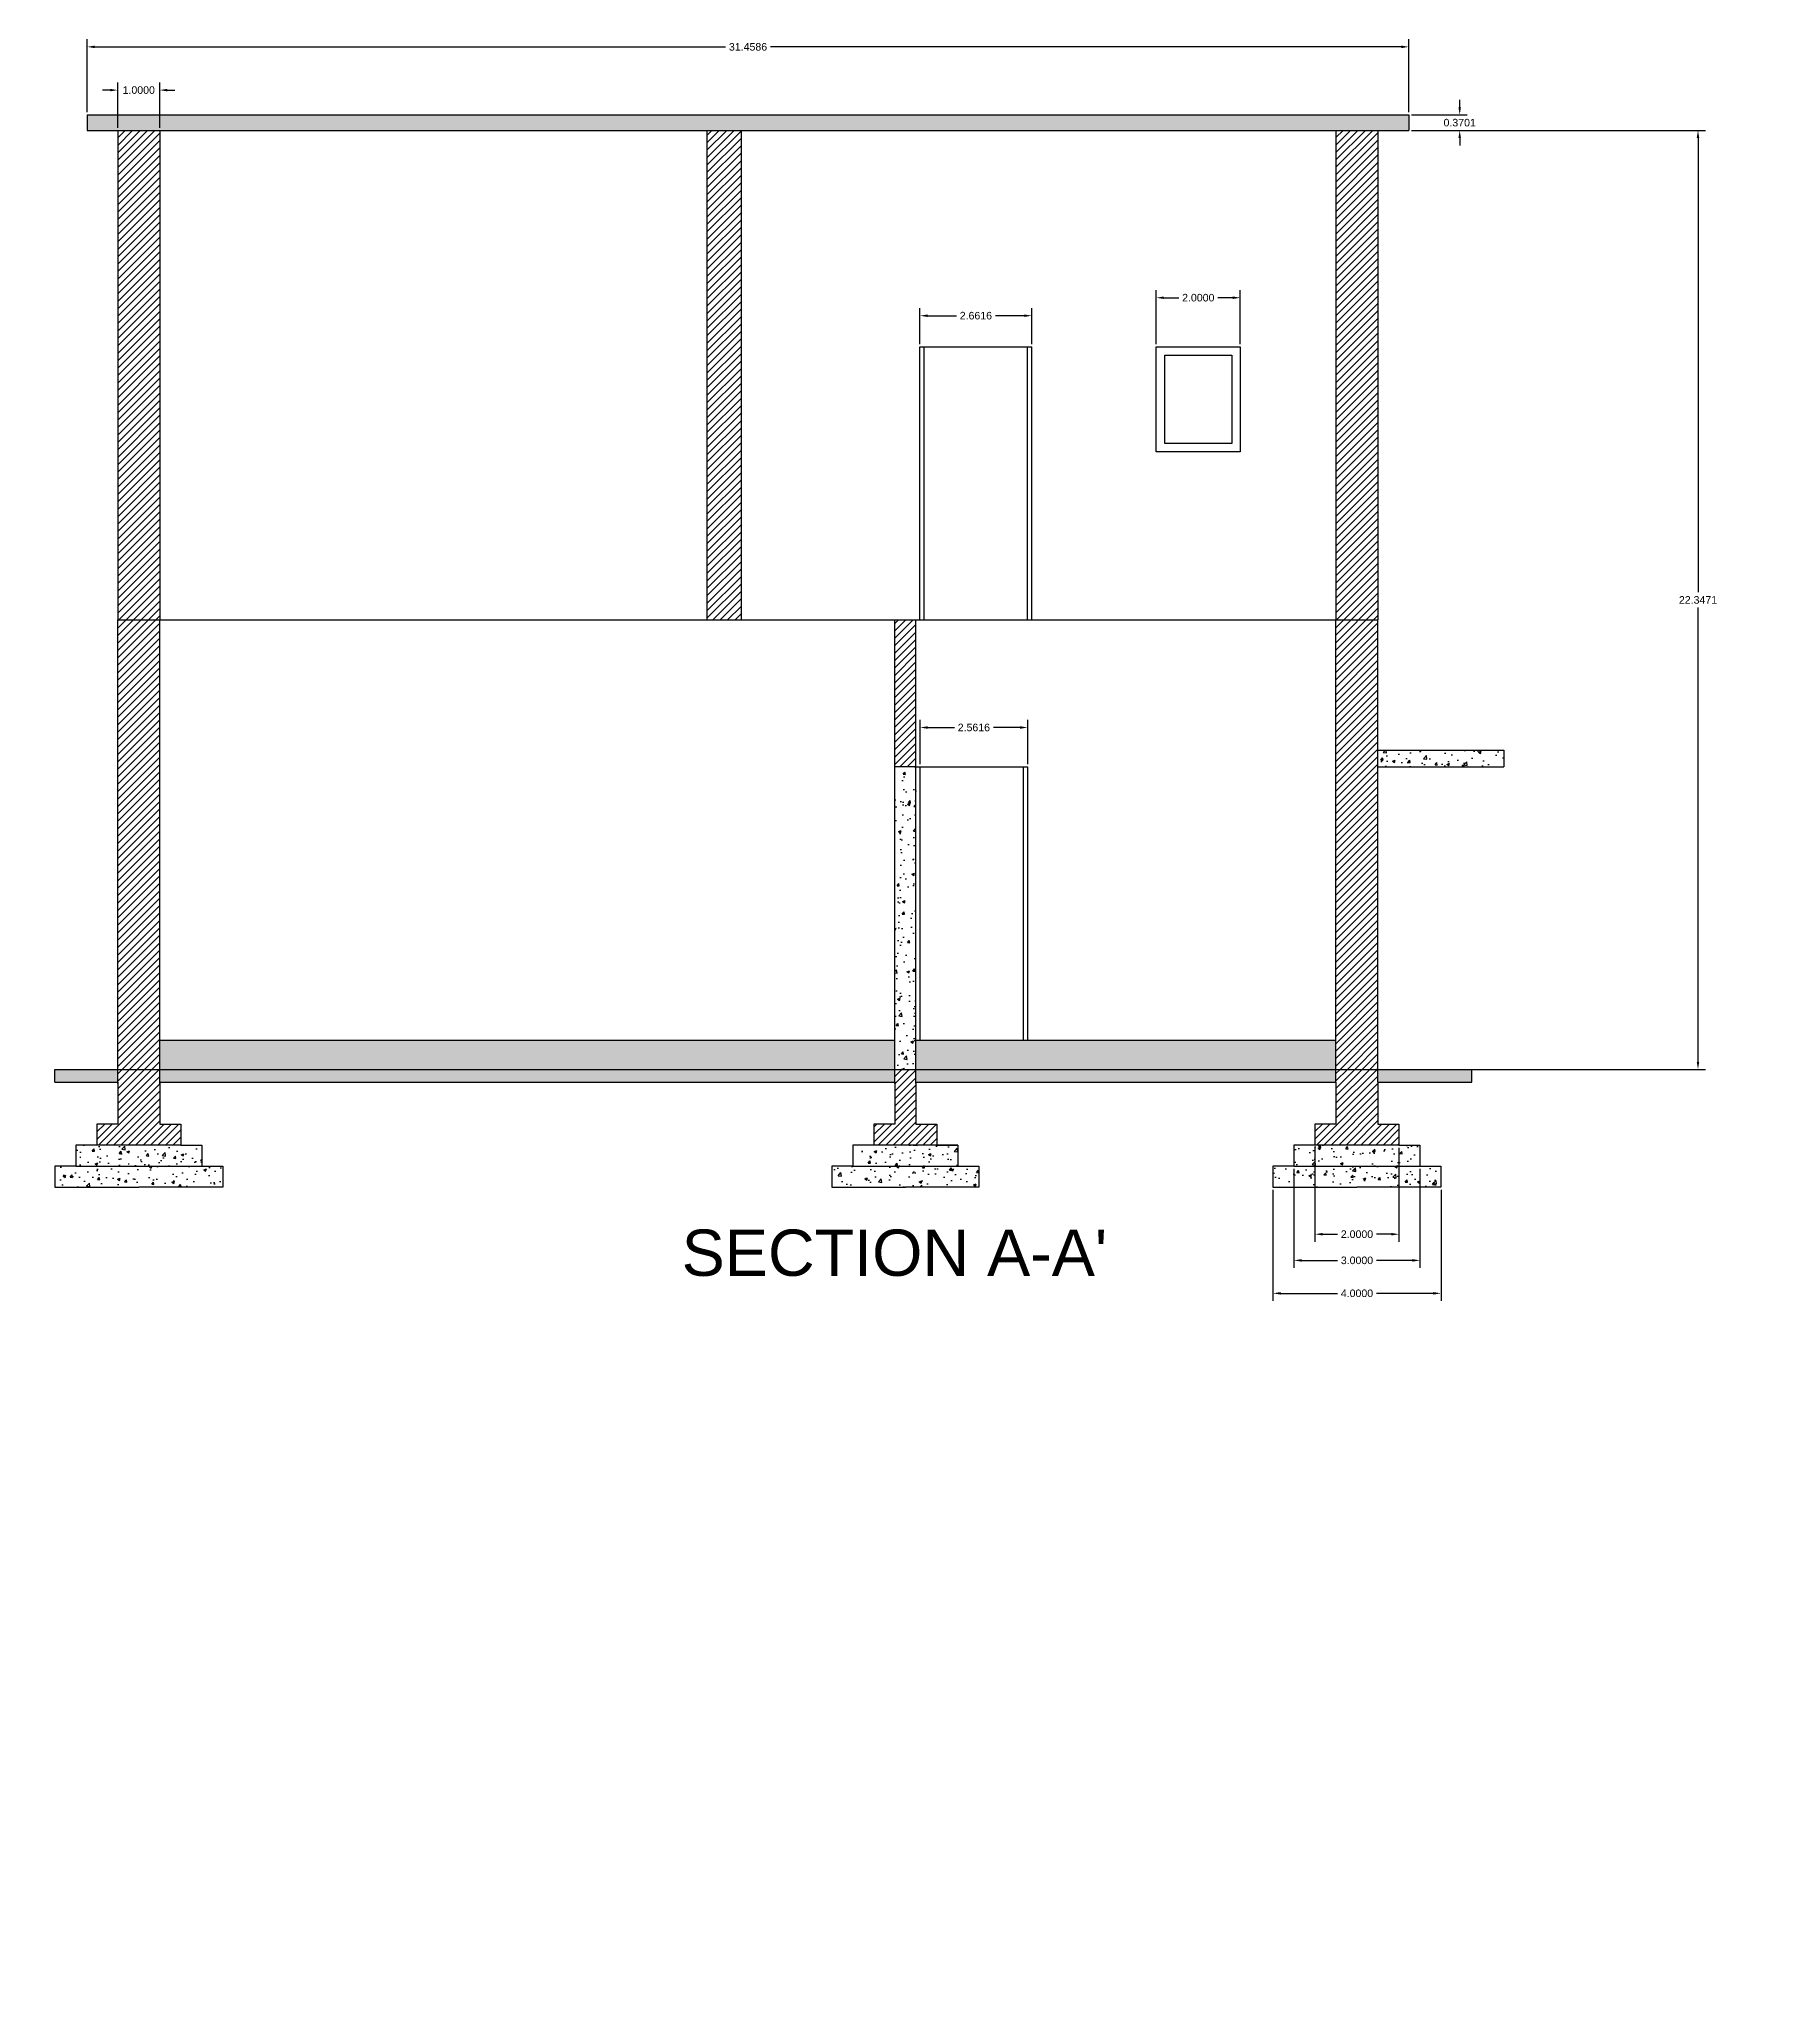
# Model space of a CAD drawing. Header units: metres. Extents: x -31 to 95, y -39 to 55.
# Drawn here: x 7.3 to 48.49, y 8.18 to 54.95 of the extents above; entities that cross this region are included whole.
import ezdxf

# ---------------------------------------------------------------- set-up
doc = ezdxf.new("R2010")
doc.units = ezdxf.units.M
doc.header["$MEASUREMENT"] = 0
doc.styles.get("Standard").update_dxf_attribs({"font": 'arial.ttf'})
doc.dimstyles.get("Standard").update_dxf_attribs({"dimtxt": 0.18, "dimasz": 0.18, "dimexe": 0.18, "dimexo": 0.0625, "dimgap": 0.09, "dimtad": 0, "dimtih": 1, "dimtoh": 1, "dimdec": 4, "dimzin": 0, "dimdsep": 46, "dimtxsty": 'Standard', "dimcen": 0.09, "dimadec": 0, "dimazin": 0, "dimtfac": 1, "dimtdec": 4, "dimtofl": 0, "dimtmove": 0, "dimatfit": 3, "dimfxl": 1, "dimtolj": 1, "dimtzin": 0, "dimarcsym": 0})
pattern_1 = [(45, (0, 2.59832), (-0.08838835, 0.08838835), [])]
pattern_2 = [(50, (0, 2.5983), (0.645534, -0.056477), [0.0675, -0.7425]), (355, (0, 2.5983), (-0.124876, 0.676973), [0.054, -0.594]), (100.4514, (0.0538, 2.5936), (0.520658, 0.620496), [0.057366, -0.631028]), (46.1842, (0, 2.7783), (0.960517, -0.148967), [0.10125, -1.11375]), (96.6356, (0.08, 2.7659), (0.841196, 0.876707), [0.08605, -0.946542]), (351.1842, (0, 2.7783), (0.841196, 0.876707), [0.081, -0.891]), (21, (0.09, 2.7333), (0.5372163, -0.362357), [0.0675, -0.7425]), (326, (0.09, 2.7333), (0.218984, 0.652635), [0.054, -0.594]), (71.4514, (0.13477, 2.7031), (0.7562, 0.290278), [0.057366, -0.631028]), (37.5, (0, 2.59832), (0.0109439, 0.2996045), [0, -0.5868, 0, -0.603, 0, -0.59625]), (7.5, (0, 2.59832), (0.2367626, 0.3549705), [0, -0.3438, 0, -0.5733, 0, -0.22725]), (327.5, (-0.2007, 2.59832), (0.4804402, -0.0202994), [0, -0.225, 0, -0.702, 0, -0.9315]), (317.5, (-0.2907, 2.5983), (0.5248676, 0.0900945), [0, -0.2925, 0, -0.4662, 0, -0.6615])]
pattern_3 = [(37.5, (0, 2.59832), (-0.0056694, 0.17341414), [0, -0.1368, 0, -0.153, 0, -0.14625]), (7.5, (0, 2.59832), (0.1592799, 0.2539931), [0, -0.0738, 0, -0.1233, 0, -0.04725]), (327.5, (-0.1107, 2.59832), (0.28027277, 0.0005093), [0, -0.045, 0, -0.162, 0, -0.2115]), (317.5, (-0.1107, 2.59832), (0.2705514, 0.0789908), [0, -0.0225, 0, -0.1062, 0, -0.1215])]

# ---------------------------------------------------------------- blocks, each defined once
blk = doc.blocks.new('*D11')
at = {"color": 0, "lineweight": -2, "transparency": 16777216}
for p, q in [((41.115, 53.332), (41.115, 53.512)), ((39.966, 53.152), (41.295, 53.152)), ((39.966, 52.782), (41.295, 52.782)), ((41.115, 52.602), (41.115, 52.422))]:
    blk.add_line(p, q, dxfattribs=at)
at = {"color": 0, "transparency": 16777216}
for points in [[(41.085, 53.332), (41.145, 53.332), (41.115, 53.152)], [(41.085, 52.602), (41.145, 52.602), (41.115, 52.782)]]:
    blk.add_solid(points, dxfattribs=at)
at = {"layer": 'Defpoints', "color": 0, "transparency": 16777216}
for p in [(39.903, 53.152), (39.903, 52.782), (41.115, 52.782)]:
    blk.add_point(p, dxfattribs=at)
at = {"color": 0, "transparency": 16777216, "insert": (41.115, 52.967), "char_height": 0.18, "attachment_point": 5}
blk.add_mtext('\\A1;0.3701', dxfattribs=at)
blk = doc.blocks.new('*D12')
at = {"color": 0, "lineweight": -2, "transparency": 16777216}
for p, q in [((33.892, 47.697), (33.892, 48.981)), ((34.072, 48.801), (34.427, 48.801)), ((35.712, 48.801), (35.357, 48.801)), ((35.892, 47.697), (35.892, 48.981))]:
    blk.add_line(p, q, dxfattribs=at)
at = {"color": 0, "transparency": 16777216}
for points in [[(34.072, 48.831), (34.072, 48.771), (33.892, 48.801)], [(35.712, 48.831), (35.712, 48.771), (35.892, 48.801)]]:
    blk.add_solid(points, dxfattribs=at)
at = {"layer": 'Defpoints', "color": 0, "transparency": 16777216}
for p in [(35.892, 48.801), (33.892, 47.635), (35.892, 47.635)]:
    blk.add_point(p, dxfattribs=at)
at = {"color": 0, "transparency": 16777216, "insert": (34.892, 48.801), "char_height": 0.18, "attachment_point": 5}
blk.add_mtext('\\A1;2.0000', dxfattribs=at)
blk = doc.blocks.new('*D13')
at = {"color": 0, "lineweight": -2, "transparency": 16777216}
for p, q in [((28.267, 47.697), (28.267, 48.553)), ((28.447, 48.373), (29.133, 48.373)), ((30.749, 48.373), (30.063, 48.373)), ((30.929, 47.697), (30.929, 48.553))]:
    blk.add_line(p, q, dxfattribs=at)
at = {"color": 0, "transparency": 16777216}
for points in [[(28.447, 48.403), (28.447, 48.343), (28.267, 48.373)], [(30.749, 48.403), (30.749, 48.343), (30.929, 48.373)]]:
    blk.add_solid(points, dxfattribs=at)
at = {"layer": 'Defpoints', "color": 0, "transparency": 16777216}
for p in [(30.929, 48.373), (28.267, 47.635), (30.929, 47.635)]:
    blk.add_point(p, dxfattribs=at)
at = {"color": 0, "transparency": 16777216, "insert": (29.598, 48.373), "char_height": 0.18, "attachment_point": 5}
blk.add_mtext('\\A1;2.6616', dxfattribs=at)
blk = doc.blocks.new('*D14')
at = {"color": 0, "lineweight": -2, "transparency": 16777216}
for p, q in [((28.27, 37.697), (28.27, 38.752)), ((28.45, 38.572), (29.085, 38.572)), ((30.651, 38.572), (30.016, 38.572)), ((30.831, 37.697), (30.831, 38.752))]:
    blk.add_line(p, q, dxfattribs=at)
at = {"color": 0, "transparency": 16777216}
for points in [[(28.45, 38.602), (28.45, 38.542), (28.27, 38.572)], [(30.651, 38.602), (30.651, 38.542), (30.831, 38.572)]]:
    blk.add_solid(points, dxfattribs=at)
at = {"layer": 'Defpoints', "color": 0, "transparency": 16777216}
for p in [(30.831, 38.572), (28.27, 37.635), (30.831, 37.635)]:
    blk.add_point(p, dxfattribs=at)
at = {"color": 0, "transparency": 16777216, "insert": (29.55, 38.572), "char_height": 0.18, "attachment_point": 5}
blk.add_mtext('\\A1;2.5616', dxfattribs=at)
blk = doc.blocks.new('*D15')
at = {"color": 0, "lineweight": -2, "transparency": 16777216}
for p, q in [((37.67, 28.572), (37.67, 26.333)), ((39.67, 28.572), (39.67, 26.333)), ((37.85, 26.513), (38.205, 26.513)), ((39.49, 26.513), (39.135, 26.513))]:
    blk.add_line(p, q, dxfattribs=at)
at = {"color": 0, "transparency": 16777216}
for points in [[(37.85, 26.543), (37.85, 26.483), (37.67, 26.513)], [(39.49, 26.543), (39.49, 26.483), (39.67, 26.513)]]:
    blk.add_solid(points, dxfattribs=at)
at = {"layer": 'Defpoints', "color": 0, "transparency": 16777216}
for p in [(37.67, 28.635), (39.67, 28.635), (39.67, 26.513)]:
    blk.add_point(p, dxfattribs=at)
at = {"color": 0, "transparency": 16777216, "insert": (38.67, 26.513), "char_height": 0.18, "attachment_point": 5}
blk.add_mtext('\\A1;2.0000', dxfattribs=at)
blk = doc.blocks.new('*D16')
at = {"color": 0, "lineweight": -2, "transparency": 16777216}
for p, q in [((37.17, 28.072), (37.17, 25.71)), ((40.17, 28.072), (40.17, 25.71)), ((37.35, 25.89), (38.206, 25.89)), ((39.99, 25.89), (39.133, 25.89))]:
    blk.add_line(p, q, dxfattribs=at)
at = {"color": 0, "transparency": 16777216}
for points in [[(37.35, 25.92), (37.35, 25.86), (37.17, 25.89)], [(39.99, 25.92), (39.99, 25.86), (40.17, 25.89)]]:
    blk.add_solid(points, dxfattribs=at)
at = {"layer": 'Defpoints', "color": 0, "transparency": 16777216}
for p in [(37.17, 28.135), (40.17, 28.135), (40.17, 25.89)]:
    blk.add_point(p, dxfattribs=at)
at = {"color": 0, "transparency": 16777216, "insert": (38.67, 25.89), "char_height": 0.18, "attachment_point": 5}
blk.add_mtext('\\A1;3.0000', dxfattribs=at)
blk = doc.blocks.new('*D17')
at = {"color": 0, "lineweight": -2, "transparency": 16777216}
for p, q in [((36.67, 27.572), (36.67, 24.926)), ((40.67, 27.572), (40.67, 24.926)), ((36.85, 25.106), (38.203, 25.106)), ((40.49, 25.106), (39.137, 25.106))]:
    blk.add_line(p, q, dxfattribs=at)
at = {"color": 0, "transparency": 16777216}
for points in [[(36.85, 25.136), (36.85, 25.076), (36.67, 25.106)], [(40.49, 25.136), (40.49, 25.076), (40.67, 25.106)]]:
    blk.add_solid(points, dxfattribs=at)
at = {"layer": 'Defpoints', "color": 0, "transparency": 16777216}
for p in [(36.67, 27.635), (40.67, 27.635), (40.67, 25.106)]:
    blk.add_point(p, dxfattribs=at)
at = {"color": 0, "transparency": 16777216, "insert": (38.67, 25.106), "char_height": 0.18, "attachment_point": 5}
blk.add_mtext('\\A1;4.0000', dxfattribs=at)
blk = doc.blocks.new('*D18')
at = {"color": 0, "lineweight": -2, "transparency": 16777216}
for p, q in [((8.444, 53.215), (8.444, 54.951)), ((8.624, 54.771), (23.64, 54.771)), ((39.723, 54.771), (24.707, 54.771)), ((39.903, 53.215), (39.903, 54.951))]:
    blk.add_line(p, q, dxfattribs=at)
at = {"color": 0, "transparency": 16777216}
for points in [[(8.624, 54.801), (8.624, 54.741), (8.444, 54.771)], [(39.723, 54.801), (39.723, 54.741), (39.903, 54.771)]]:
    blk.add_solid(points, dxfattribs=at)
at = {"layer": 'Defpoints', "color": 0, "transparency": 16777216}
for p in [(39.903, 54.771), (8.444, 53.152), (39.903, 53.152)]:
    blk.add_point(p, dxfattribs=at)
at = {"color": 0, "transparency": 16777216, "insert": (24.174, 54.771), "char_height": 0.18, "attachment_point": 5}
blk.add_mtext('\\A1;31.4586', dxfattribs=at)
blk = doc.blocks.new('*D20')
at = {"color": 0, "lineweight": -2, "transparency": 16777216}
for p, q in [((9.17, 52.844), (9.17, 53.922)), ((10.17, 52.844), (10.17, 53.922)), ((8.99, 53.742), (8.81, 53.742)), ((10.35, 53.742), (10.53, 53.742))]:
    blk.add_line(p, q, dxfattribs=at)
at = {"color": 0, "transparency": 16777216}
for points in [[(8.99, 53.772), (8.99, 53.712), (9.17, 53.742)], [(10.35, 53.772), (10.35, 53.712), (10.17, 53.742)]]:
    blk.add_solid(points, dxfattribs=at)
at = {"layer": 'Defpoints', "color": 0, "transparency": 16777216}
for p in [(10.17, 53.742), (9.17, 52.782), (10.17, 52.782)]:
    blk.add_point(p, dxfattribs=at)
at = {"color": 0, "transparency": 16777216, "insert": (9.67, 53.742), "char_height": 0.18, "attachment_point": 5}
blk.add_mtext('\\A1;1.0000', dxfattribs=at)
blk = doc.blocks.new('*D22')
at = {"color": 0, "lineweight": -2, "transparency": 16777216}
for p, q in [((39.966, 52.782), (46.968, 52.782)), ((46.788, 52.602), (46.788, 41.79)), ((46.788, 30.615), (46.788, 41.426)), ((39.966, 30.435), (46.968, 30.435))]:
    blk.add_line(p, q, dxfattribs=at)
at = {"color": 0, "transparency": 16777216}
for points in [[(46.758, 52.602), (46.818, 52.602), (46.788, 52.782)], [(46.758, 30.615), (46.818, 30.615), (46.788, 30.435)]]:
    blk.add_solid(points, dxfattribs=at)
at = {"layer": 'Defpoints', "color": 0, "transparency": 16777216}
for p in [(39.903, 52.782), (39.903, 30.435), (46.788, 30.435)]:
    blk.add_point(p, dxfattribs=at)
at = {"color": 0, "transparency": 16777216, "insert": (46.788, 41.608), "char_height": 0.18, "attachment_point": 5}
blk.add_mtext('\\A1;22.3471', dxfattribs=at)

msp = doc.modelspace()

# ---------------------------------------------------------------- hatches: boundary and pattern name
h = msp.add_hatch()
h.set_pattern_fill('AR-CONC', color=256, scale=0.09)
h.set_pattern_definition(pattern_2)
h.paths.add_polyline_path([(39.90305, 53.15206), (8.44449, 53.15206), (8.44449, 52.78199), (9.16969, 52.78199), (39.90305, 52.78199)])
h = msp.add_hatch()
h.set_pattern_fill('ANSI31', color=256)
h.set_pattern_definition(pattern_1)
h.paths.add_polyline_path([(39.16969, 52.78199), (38.16969, 52.78199), (38.16969, 41.13492), (39.16969, 41.13492)])
h.paths.add_polyline_path([(39.16969, 41.13492), (38.16969, 41.13492), (38.16969, 30.43492), (39.16969, 30.43492)])
h.paths.add_polyline_path([(23.19529, 41.13492), (24.00749, 41.13492), (24.00749, 52.78199), (23.19529, 52.78199)])
h.paths.add_polyline_path([(9.16969, 41.13492), (10.16969, 41.13492), (10.16969, 52.78199), (9.16969, 52.78199)])
h.paths.add_polyline_path([(10.16969, 41.13492), (9.16969, 41.13492), (9.16969, 30.43492), (10.16969, 30.43492)])
h = msp.add_hatch()
h.set_pattern_fill('ANSI31', color=256)
h.set_pattern_definition(pattern_1)
h.paths.add_polyline_path([(28.16969, 41.13492), (27.66969, 41.13492), (27.66969, 37.63492), (28.16969, 37.63492)])
h.paths.add_polyline_path([(44.91779, -18.92247), (46.79198, -18.92247), (46.79198, -16.65134), (44.91779, -16.65134)], flags=9)
h.paths.add_polyline_path([(-30.56095, -18.92247), (-28.97846, -18.92247), (-28.97846, -16.65134), (-30.56095, -16.65134)], flags=9)
h.paths.add_polyline_path([(22.24946, 24.90086), (32.93227, 24.90086), (32.93227, 27.17199), (22.24946, 27.17199)], flags=9)
h.paths.add_polyline_path([(-15.03576, 26.57486), (-5.84298, 26.57486), (-5.84298, 28.84599), (-15.03576, 28.84599)], flags=9)
h.paths.add_polyline_path([(14.79724, -29.98639), (25.52742, -29.98639), (25.52742, -27.71526), (14.79724, -27.71526)], flags=9)
h.paths.add_polyline_path([(-19.43576, -29.38415), (-6.31041, -29.38415), (-6.31041, -27.11302), (-19.43576, -27.11302)], flags=9)
h.paths.add_polyline_path([(47.63172, -19.40326), (70.75125, -19.40326), (70.75125, -17.13213), (47.63172, -17.13213)], flags=9)
h.paths.add_polyline_path([(46.09201, -38.53431), (55.60881, -38.53431), (55.60881, -36.26318), (46.09201, -36.26318)], flags=9)
h.paths.add_polyline_path([(62.89745, -38.59861), (71.74667, -38.59861), (71.74667, -36.32748), (62.89745, -36.32748)], flags=9)
h.paths.add_polyline_path([(79.77753, -38.47076), (86.23157, -38.47076), (86.23157, -36.19963), (79.77753, -36.19963)], flags=9)
h.paths.add_polyline_path([(79.82263, -34.65777), (85.85042, -34.65777), (85.85042, -32.38664), (79.82263, -32.38664)], flags=9)
h.paths.add_polyline_path([(62.72058, -34.70252), (67.80563, -34.70252), (67.80563, -32.43139), (62.72058, -32.43139)], flags=9)
h.paths.add_polyline_path([(46.42416, -34.53067), (53.81868, -34.53067), (53.81868, -32.25954), (46.42416, -32.25954)], flags=9)
h.paths.add_polyline_path([(72.19897, -30.59133), (79.93705, -30.59133), (79.93705, -28.3202), (72.19897, -28.3202)], flags=9)
h.paths.add_polyline_path([(46.43318, -30.57179), (51.86029, -30.57179), (51.86029, -28.30066), (46.43318, -28.30066)], flags=9)
h.paths.add_polyline_path([(46.51438, -26.7267), (95.48616, -26.7267), (95.48616, -24.45557), (46.51438, -24.45557)], flags=9)
h.paths.add_polyline_path([(46.54369, -22.76888), (89.38996, -22.76888), (89.38996, -20.49775), (46.54369, -20.49775)], flags=9)
h = msp.add_hatch()
h.set_pattern_fill('AR-CONC', color=256, scale=0.09)
h.set_pattern_definition(pattern_2)
h.paths.add_polyline_path([(39.16969, 38.03492), (39.16969, 37.63492), (42.16943, 37.63492), (42.16943, 38.03492)])
h = msp.add_hatch()
h.set_pattern_fill('AR-CONC', color=256, scale=0.09)
h.set_pattern_definition(pattern_2)
h.paths.add_polyline_path([(28.16969, 37.63492), (27.66969, 37.63492), (27.66969, 30.43492), (28.16969, 30.43492)])
h = msp.add_hatch()
h.set_pattern_fill('AR-CONC', color=256, scale=0.09)
h.set_pattern_definition(pattern_2)
h.paths.add_polyline_path([(27.66969, 30.43492), (27.66969, 31.13492), (10.16969, 31.13492), (10.16969, 30.43492)])
h.paths.add_polyline_path([(38.16969, 30.43492), (38.16969, 31.13492), (28.16969, 31.13492), (28.16969, 30.43492)])
h = msp.add_hatch()
h.set_pattern_fill('AR-SAND', color=256, scale=0.09)
h.set_pattern_definition(pattern_3)
h.paths.add_polyline_path([(9.16969, 30.43492), (7.67038, 30.43492), (7.67038, 30.13492), (9.16969, 30.13492)])
h.paths.add_polyline_path([(41.40688, 30.43492), (39.16969, 30.43492), (39.16969, 30.13492), (41.40688, 30.13492)])
h.paths.add_polyline_path([(38.16969, 30.43492), (28.16969, 30.43492), (28.16969, 30.13492), (38.16969, 30.13492)])
h = msp.add_hatch()
h.set_pattern_fill('ANSI31', color=256)
h.set_pattern_definition(pattern_1)
h.paths.add_polyline_path([(9.16969, 29.13492), (8.66969, 29.13492), (8.66969, 28.63492), (10.66969, 28.63492), (10.66969, 29.13492), (10.16969, 29.13492), (10.16969, 30.13492), (10.16969, 30.43492), (9.16969, 30.43492), (9.16969, 30.09667)])
h = msp.add_hatch()
h.set_pattern_fill('AR-SAND', color=256, scale=0.09)
h.set_pattern_definition(pattern_3)
h.paths.add_polyline_path([(27.66969, 30.13492), (27.66969, 30.43492), (10.16969, 30.43492), (10.16969, 30.13492)])
h = msp.add_hatch()
h.set_pattern_fill('ANSI31', color=256)
h.set_pattern_definition(pattern_1)
h.paths.add_polyline_path([(27.66969, 29.13492), (27.16969, 29.13492), (27.16969, 28.63492), (28.66969, 28.63492), (28.66969, 29.13492), (28.16969, 29.13492), (28.16969, 30.13492), (28.16969, 30.43492), (27.66969, 30.43492), (27.66969, 30.09667)])
h = msp.add_hatch()
h.set_pattern_fill('ANSI31', color=256)
h.set_pattern_definition(pattern_1)
h.paths.add_polyline_path([(39.16969, 29.13492), (39.16969, 30.13492), (39.16969, 30.43492), (38.16969, 30.43492), (38.16969, 30.13492), (38.16969, 29.13492), (37.66969, 29.13492), (37.66969, 28.63492), (39.66969, 28.63492), (39.66969, 29.13492)])
h = msp.add_hatch()
h.set_pattern_fill('AR-CONC', color=256, scale=0.09)
h.set_pattern_definition(pattern_2)
h.paths.add_polyline_path([(8.66969, 28.63492), (8.16969, 28.63492), (8.16969, 28.13492), (11.16969, 28.13492), (11.16969, 28.63492), (10.66969, 28.63492)])
h = msp.add_hatch()
h.set_pattern_fill('AR-CONC', color=256, scale=0.09)
h.set_pattern_definition(pattern_2)
h.paths.add_polyline_path([(29.16969, 28.13492), (29.16969, 28.63492), (28.66969, 28.63492), (27.16969, 28.63492), (26.66969, 28.63492), (26.66969, 28.13492)])
h.paths.add_polyline_path([(40.16969, 28.13492), (40.16969, 28.63492), (39.66969, 28.63492), (37.66969, 28.63492), (37.16969, 28.63492), (37.16969, 28.13492)])
h = msp.add_hatch()
h.set_pattern_fill('AR-CONC', color=256, scale=0.09)
h.set_pattern_definition(pattern_2)
h.paths.add_polyline_path([(8.16969, 28.13492), (7.66969, 28.13492), (7.66969, 27.63492), (9.66969, 27.63492), (11.66969, 27.63492), (11.66969, 28.13492), (11.16969, 28.13492)])
h = msp.add_hatch()
h.set_pattern_fill('AR-CONC', color=256, scale=0.09)
h.set_pattern_definition(pattern_2)
h.paths.add_polyline_path([(27.91969, 27.63492), (29.66969, 27.63492), (29.66969, 28.13492), (26.66969, 28.13492), (26.16969, 28.13492), (26.16969, 27.63492)])
h = msp.add_hatch()
h.set_pattern_fill('AR-CONC', color=256, scale=0.09)
h.set_pattern_definition(pattern_2)
h.paths.add_polyline_path([(37.16969, 28.13492), (36.66969, 28.13492), (36.66969, 27.63492), (38.66969, 27.63492), (40.66969, 27.63492), (40.66969, 28.13492), (40.16969, 28.13492)])
h = msp.add_hatch()
h.set_pattern_fill('AR-CONC', color=256, scale=0.5)
h.paths.add_polyline_path([(29.16969, 26.0366), (28.66969, 26.0366), (27.16969, 26.0366), (26.66969, 26.0366), (26.66969, 25.5366), (29.16969, 25.5366)])
h = msp.add_hatch()
h.set_pattern_fill('AR-CONC', color=256, scale=0.5)
h.paths.add_polyline_path([(29.16969, 26.0366), (28.66969, 26.0366), (27.16969, 26.0366), (26.66969, 26.0366), (26.66969, 25.5366), (29.16969, 25.5366)])

# ---------------------------------------------------------------- linework, layer by layer
for p, q in [((8.44449, 53.15206), (39.90305, 53.15206)), ((8.44449, 53.15206), (8.44449, 52.78199)), ((39.90305, 53.15206), (39.90305, 52.78199)), ((8.44449, 52.78199), (9.16969, 52.78199)), ((9.16969, 52.78199), (9.16969, 41.13492)), ((9.16969, 52.78199), (39.90305, 52.78199)), ((10.16969, 52.78199), (10.16969, 41.13492)), ((23.19529, 52.78199), (23.19529, 41.13492)), ((24.00749, 52.78199), (24.00749, 41.13492)), ((38.16969, 52.78199), (38.16969, 41.13492)), ((39.16969, 52.78199), (39.16969, 41.13492)), ((28.26726, 41.13492), (28.26726, 47.63492)), ((28.26726, 47.63492), (30.92883, 47.63492)), ((28.36726, 41.13492), (28.36726, 47.63492)), ((30.82883, 41.13492), (30.82883, 47.63492)), ((30.92883, 41.13492), (30.92883, 47.63492)), ((9.16969, 30.09667), (9.16969, 41.13492)), ((9.16969, 41.13492), (39.16969, 41.13492)), ((10.16969, 30.09667), (10.16969, 41.13492)), ((27.66969, 30.09667), (27.66969, 41.13492)), ((28.16969, 30.09667), (28.16969, 41.13492)), ((38.16969, 30.13492), (38.16969, 41.13492)), ((39.16969, 30.13492), (39.16969, 41.13492)), ((39.16969, 38.03492), (42.16943, 38.03492)), ((42.16943, 38.03492), (42.16943, 37.63492)), ((28.16969, 37.63492), (27.66969, 37.63492)), ((28.16969, 31.13492), (28.16969, 37.63492)), ((28.16969, 37.63492), (30.83126, 37.63492)), ((28.26969, 31.13492), (28.26969, 37.63492)), ((30.73126, 31.13492), (30.73126, 37.63492)), ((30.83126, 31.13492), (30.83126, 37.63492)), ((39.16969, 37.63492), (42.16943, 37.63492)), ((10.16969, 31.13492), (27.66969, 31.13492)), ((28.16969, 31.13492), (38.16969, 31.13492)), ((7.67038, 30.43492), (41.40688, 30.43492)), ((7.67038, 30.13492), (7.67038, 30.43492)), ((41.40688, 30.13492), (41.40688, 30.43492)), ((7.67038, 30.13492), (9.16969, 30.13492)), ((10.16969, 30.13492), (27.66969, 30.13492)), ((28.16969, 30.13492), (38.16969, 30.13492)), ((39.16969, 30.13492), (41.40688, 30.13492)), ((10.66969, 28.63492), (8.66969, 28.63492)), ((29.16969, 28.63492), (27.16969, 28.63492)), ((39.66969, 28.63492), (37.66969, 28.63492)), ((8.16969, 28.13492), (11.16969, 28.13492)), ((26.66969, 28.13492), (29.66969, 28.13492)), ((37.16969, 28.13492), (40.16969, 28.13492))]:
    msp.add_line(p, q)
for points in [[(35.8919, 47.63492), (35.8919, 45.63492), (35.8919, 45.13492), (33.8919, 45.13492), (33.8919, 47.63492), (35.8919, 47.63492)], [(9.16969, 30.13492), (9.16969, 29.13492), (8.66969, 29.13492), (8.66969, 28.63492), (8.16969, 28.63492), (8.16969, 28.13492), (7.66969, 28.13492), (7.66969, 27.63492), (9.66969, 27.63492)], [(10.16969, 30.13492), (10.16969, 29.13492), (10.66969, 29.13492), (10.66969, 28.63492), (11.16969, 28.63492), (11.16969, 28.13492), (11.66969, 28.13492), (11.66969, 27.63492), (9.66969, 27.63492)], [(27.66969, 30.13492), (27.66969, 29.13492), (27.16969, 29.13492), (27.16969, 28.63492), (26.66969, 28.63492), (26.66969, 28.13492), (26.16969, 28.13492), (26.16969, 27.63492), (27.91969, 27.63492)], [(28.16969, 30.13492), (28.16969, 29.13492), (28.66969, 29.13492), (28.66969, 28.63492), (29.16969, 28.63492), (29.16969, 28.13492), (29.66969, 28.13492), (29.66969, 27.63492), (27.91969, 27.63492)], [(38.16969, 30.13492), (38.16969, 29.13492), (37.66969, 29.13492), (37.66969, 28.63492), (37.16969, 28.63492), (37.16969, 28.13492), (36.66969, 28.13492), (36.66969, 27.63492), (38.66969, 27.63492)], [(39.16969, 30.13492), (39.16969, 29.13492), (39.66969, 29.13492), (39.66969, 28.63492), (40.16969, 28.63492), (40.16969, 28.13492), (40.66969, 28.13492), (40.66969, 27.63492), (38.66969, 27.63492)]]:
    msp.add_lwpolyline(points)
msp.add_lwpolyline([(35.6919, 47.43492), (35.6919, 45.63492), (35.6919, 45.33492), (34.0919, 45.33492), (34.0919, 47.43492)], close=True)

# ---------------------------------------------------------------- texts
at = {"insert": (22.59415, 26.62431), "char_height": 1.1021113, "attachment_point": 1}
msp.add_mtext_dynamic_manual_height_columns("SECTION A-A'", width=35.3047279, gutter_width=1, heights=[0], dxfattribs=at)

# ---------------------------------------------------------------- dimensions: what is measured, and where the dimension line sits
for base, p1, p2, picture, middle in [((39.90305, 54.77098), (8.44449, 53.15206), (39.90305, 53.15206), '*D18', (24.17377, 54.77098)), ((10.16969, 53.74217), (9.16969, 52.78199), (10.16969, 52.78199), '*D20', (9.66969, 53.74217)), ((35.8919, 48.8008), (33.8919, 47.63492), (35.8919, 47.63492), '*D12', (34.8919, 48.8008)), ((30.92883, 48.37271), (28.26726, 47.63492), (30.92883, 47.63492), '*D13', (29.59804, 48.37271)), ((30.83126, 38.57166), (28.26969, 37.63492), (30.83126, 37.63492), '*D14', (29.55048, 38.57166)), ((39.66969, 26.51253), (37.66969, 28.63492), (39.66969, 28.63492), '*D15', (38.66969, 26.51253)), ((40.16969, 25.89033), (37.16969, 28.13492), (40.16969, 28.13492), '*D16', (38.66969, 25.89033)), ((40.66969, 25.1058), (36.66969, 27.63492), (40.66969, 27.63492), '*D17', (38.66969, 25.1058))]:
    dim = msp.add_linear_dim(base=base, p1=p1, p2=p2, dimstyle='Standard')
    dim.commit()
    dim.dimension.update_dxf_attribs({"geometry": picture, "text_midpoint": middle})
for base, p1, p2, picture, middle in [((41.11518, 52.78199), (39.90305, 53.15206), (39.90305, 52.78199), '*D11', (41.11518, 52.96702)), ((46.78775, 30.43492), (39.90305, 52.78199), (39.90305, 30.43492), '*D22', (46.78775, 41.60845))]:
    dim = msp.add_linear_dim(base=base, p1=p1, p2=p2, angle=90, dimstyle='Standard')
    dim.commit()
    dim.dimension.update_dxf_attribs({"geometry": picture, "text_midpoint": middle})

doc.saveas('drawing.dxf')
